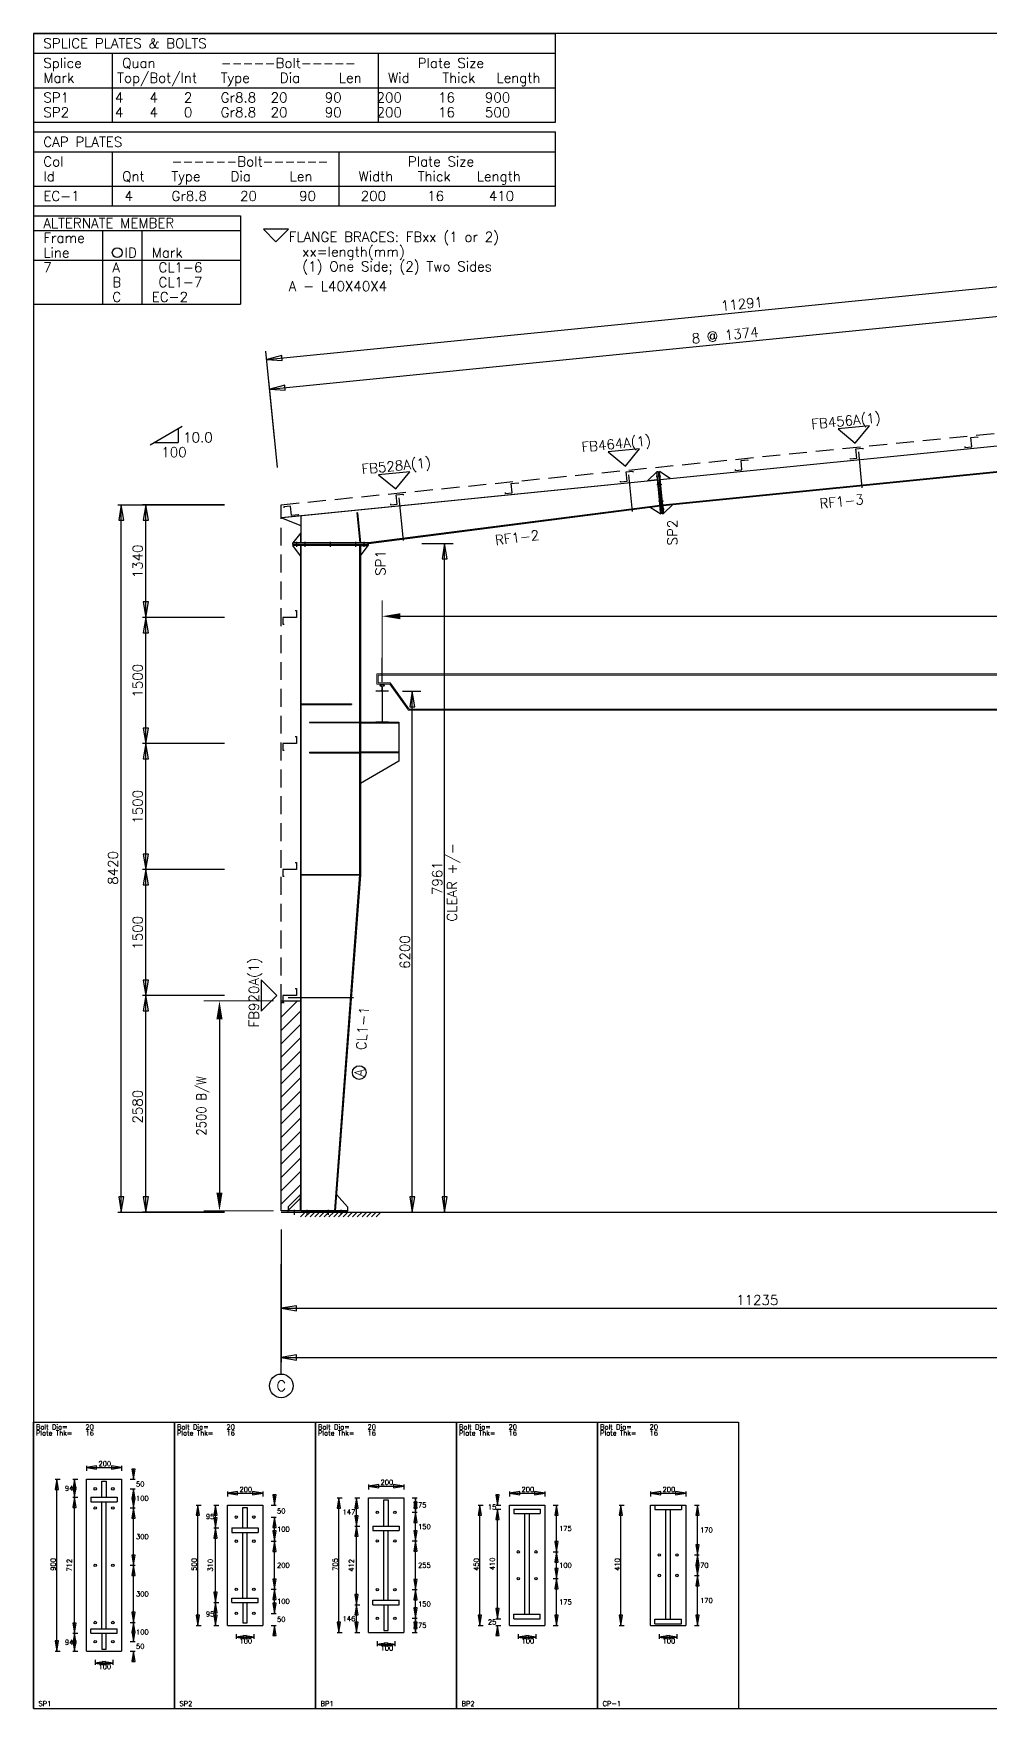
# Model space of a CAD drawing. Header units: millimetres. Extents: x 0 to 28190, y 0 to 19934.
# Drawn here: x 0 to 11374, y 0 to 19934 of the extents above; entities that cross this region are included whole.
import ezdxf
from ezdxf.enums import TextEntityAlignment as Align

# ---------------------------------------------------------------- set-up
doc = ezdxf.new("R2010")
doc.units = ezdxf.units.MM
doc.header["$MEASUREMENT"] = 0
doc.linetypes.add('CONTIN', pattern=[0])
doc.linetypes.add('DASHED', pattern=[319.6, 213.1, -106.5])
doc.layers.get('0').update_dxf_attribs({"linetype": 'CONTIN'})
doc.layers.get('Defpoints').update_dxf_attribs({"linetype": 'CONTINUOUS'})
for name, color, linetype in [('1', 7, 'CONTIN'), ('10', 10, 'CONTIN'), ('11', 7, 'CONTIN'), ('12', 6, 'CONTIN'), ('13', 1, 'CONTIN'), ('14', 7, 'CONTIN'), ('2', 6, 'CONTIN'), ('22', 7, 'CONTIN'), ('26', 7, 'CONTIN'), ('3', 7, 'CONTIN'), ('5', 5, 'DASHED')]:
    doc.layers.add(name, color=color, linetype=linetype)
doc.layers.add('COLUMN', color=5, linetype='CONTINUOUS', lineweight=70)
doc.styles.add('S', font='SIMPLEX.shx', dxfattribs={"width": 0.9})
doc.styles.add('SIMPLEX', font='SIMPLEX')
doc.dimstyles.new('Copy of 1-200', dxfattribs={"dimscale": 125, "dimtxt": 2, "dimasz": 1.75, "dimexe": 1.5, "dimexo": 0.75, "dimgap": 0.9, "dimtad": 1, "dimdec": 0, "dimzin": 0, "dimdsep": 46, "dimtxsty": 'S', "dimcen": 0.09, "dimclrd": 6, "dimclre": 6, "dimclrt": 7, "dimadec": 0, "dimazin": 0, "dimtfac": 1, "dimtdec": 0, "dimtmove": 0, "dimatfit": 3, "dimfxl": 1, "dimtolj": 1, "dimtzin": 0, "dimlwd": -1, "dimlwe": 13, "dimarcsym": 0})

# ---------------------------------------------------------------- blocks, each defined once
blk = doc.blocks.new('ARROWF')
for p, q in [((0, 0), (-183, 30)), ((-183, 30), (-183, -30)), ((-183, -30), (0, 0))]:
    blk.add_line(p, q)
blk = doc.blocks.new('EPBLK1')
for p, q in [((0, 0), (0, 1704.79675)), ((0, 1704.79675), (838.974854, 1704.79675)), ((838.974854, 1704.79675), (838.974854, 0)), ((314.61557, 340.959381), (314.61557, 1363.83765)), ((314.61557, 1363.83765), (524.359253, 1363.83765)), ((406.168671, 1257.00354), (406.168671, 1352.29028)), ((406.168671, 1352.29028), (432.806122, 1352.29028)), ((432.806122, 1352.29028), (432.806122, 1257.00354)), ((524.359253, 1363.83765), (524.359253, 340.959381)), ((340.833557, 1257.00354), (498.141327, 1257.00354)), ((340.833557, 1257.00354), (340.833557, 1230.36609)), ((340.833557, 1230.36609), (498.141327, 1230.36609)), ((406.168671, 474.430878), (406.168671, 1230.36609)), ((432.806122, 474.430878), (432.806122, 1230.36609)), ((498.141327, 1257.00354), (498.141327, 1230.36609)), ((340.833557, 474.430878), (498.141327, 474.430878)), ((340.833557, 447.793396), (340.833557, 474.430878)), ((340.833557, 447.793396), (498.141327, 447.793396)), ((406.168671, 447.793243), (406.168671, 352.506531)), ((432.806122, 352.506531), (432.806122, 447.793243)), ((498.141327, 447.793396), (498.141327, 474.430878)), ((314.61557, 340.959381), (524.359253, 340.959381)), ((406.168671, 352.506531), (432.806122, 352.506531)), ((0, 0), (838.974854, 0))]:
    blk.add_line(p, q)
for centre in [(367.051514, 1307.01086), (471.92337, 1307.01086), (367.051514, 1193.35779), (471.92337, 1193.35779), (367.051514, 852.398438), (471.92337, 852.398438), (367.051514, 511.439026), (471.92337, 511.439026), (367.051514, 397.785889), (471.92337, 397.785889)]:
    blk.add_circle(centre, 7.325299)
at = {"layer": '2'}
for p, q in [((314.61557, 1444.28259), (314.61557, 1414.98132)), ((314.61557, 1434.5155), (524.359253, 1434.5155)), ((524.359253, 1444.28259), (524.359253, 1414.98132)), ((595.037292, 1363.83765), (595.037292, 1422.38123)), ((129.041336, 1363.83765), (158.342529, 1363.83765)), ((138.808395, 340.959381), (138.808395, 1363.83765)), ((234.170486, 1363.83765), (263.47168, 1363.83765)), ((243.937546, 1257.00354), (243.937546, 1363.83765)), ((575.503174, 1363.83765), (604.804382, 1363.83765)), ((575.503174, 1307.01086), (604.804382, 1307.01086)), ((575.503174, 1307.01086), (604.804382, 1307.01086)), ((595.037292, 1193.35779), (595.037292, 1307.01086)), ((595.037292, 1248.46704), (595.037292, 1307.01086)), ((234.170486, 1257.00354), (263.47168, 1257.00354)), ((234.170486, 1257.00354), (263.47168, 1257.00354)), ((243.937546, 447.793335), (243.937546, 1257.00354)), ((575.503174, 1193.35779), (604.804382, 1193.35779)), ((575.503174, 1193.35779), (604.804382, 1193.35779)), ((595.037292, 852.398438), (595.037292, 1193.35779)), ((575.503174, 852.398438), (604.804382, 852.398438)), ((575.503174, 852.398438), (604.804382, 852.398438)), ((595.037292, 511.439026), (595.037292, 852.398438)), ((575.503174, 511.439026), (604.804382, 511.439026)), ((575.503174, 511.439026), (604.804382, 511.439026)), ((595.037292, 397.785889), (595.037292, 511.439026)), ((234.170486, 447.793335), (263.47168, 447.793335)), ((234.170486, 447.793335), (263.47168, 447.793335)), ((243.937546, 340.959381), (243.937546, 447.793335)), ((595.037292, 397.785889), (595.037292, 456.329681)), ((129.041336, 340.959381), (158.342529, 340.959381)), ((234.170486, 340.959381), (263.47168, 340.959381)), ((575.503174, 397.785889), (604.804382, 397.785889)), ((575.503174, 397.785889), (604.804382, 397.785889)), ((575.503174, 340.959381), (604.804382, 340.959381)), ((595.037292, 282.415588), (595.037292, 340.959381)), ((367.051514, 289.81546), (367.051514, 260.514282)), ((367.051514, 270.281342), (471.923309, 270.281342)), ((471.923309, 289.81546), (471.923309, 260.514282))]:
    blk.add_line(p, q, dxfattribs=at)
at = {"layer": '2', "xscale": 0.333, "yscale": 0.333, "zscale": 0.333}
for p, rotation in [((314.61557, 1434.5155), 180), ((595.037292, 1363.83765), 270), ((138.808395, 1363.83765), 90), ((243.937546, 1363.83765), 89.99998470000001), ((243.937546, 1257.00354), 270), ((595.037292, 1307.01086), 89.99998470000001), ((595.037292, 1307.01086), 90), ((243.937546, 1257.00354), 89.99998470000001), ((595.037292, 1193.35779), 270), ((595.037292, 1193.35779), 89.99998470000001), ((595.037292, 852.398438), 270), ((595.037292, 852.398438), 89.99998470000001), ((243.937546, 447.793335), 270), ((595.037292, 511.439026), 89.99998470000001), ((595.037292, 511.439026), 270), ((138.808395, 340.959381), 270), ((243.937546, 447.793335), 89.99998470000001), ((243.937546, 340.959381), 270), ((595.037292, 397.785889), 270), ((595.037292, 397.785889), 270), ((595.037292, 340.959381), 90), ((367.051514, 270.281342), 180)]:
    blk.add_blockref('ARROWF', p, dxfattribs=dict(at, rotation=rotation))
for p in [(524.359253, 1434.5155), (471.923309, 270.281342)]:
    blk.add_blockref('ARROWF', p, dxfattribs=at)
at = {"layer": '11', "style": 'SIMPLEX'}
for s, p in [('Bolt Dia=', (14.650599, 1660.84509)), ('Plate Thk=', (14.650599, 1624.21851)), ('20', (308.932556, 1660.84509)), ('16', (308.932556, 1624.21851)), ('200', (386.52356, 1441.84082)), ('50', (609.687927, 1320.77368)), ('100', (609.687927, 1235.53381)), ('300', (609.687927, 1008.22742)), ('300', (609.687927, 667.268066)), ('100', (609.687927, 439.961853)), ('50', (609.687927, 354.722015)), ('100', (386.52356, 233.654846)), ('SP1', (29.301197, 14.650599))]:
    blk.add_text(s, height=29.3011971, dxfattribs=at).set_placement(p)
for p in [(236.612244, 1310.42053), (236.612244, 394.376343)]:
    blk.add_text('94', height=29.3011971, dxfattribs=at).set_placement(p, align=Align.MIDDLE_RIGHT)
blk.add_text('900', height=29.3011971, rotation=90, dxfattribs=at).set_placement((131.483093, 819.43457))
blk.add_text('712', height=29.3011971, rotation=90, dxfattribs=at).set_placement((236.612244, 852.398438), align=Align.BOTTOM_CENTER)
blk = doc.blocks.new('EPBLK2')
for p, q in [((0, 0), (0, 1704.79675)), ((0, 1704.79675), (838.974854, 1704.79675)), ((838.974854, 1704.79675), (838.974854, 0)), ((314.61557, 494.391144), (314.61557, 1210.40576)), ((314.61557, 1210.40576), (524.359253, 1210.40576)), ((524.359253, 1210.40576), (524.359253, 494.391144)), ((406.168671, 1074.36304), (406.168671, 1195.85632)), ((406.168671, 1195.85632), (432.806122, 1195.85632)), ((432.806122, 1195.85632), (432.806122, 1074.36304)), ((340.833557, 1074.36304), (498.141327, 1074.36304)), ((340.833557, 1074.36304), (340.833557, 1047.72559)), ((340.833557, 1047.72559), (498.141327, 1047.72559)), ((406.168671, 657.07135), (406.168671, 1047.72559)), ((432.806122, 657.07135), (432.806122, 1047.72559)), ((498.141327, 1074.36304), (498.141327, 1047.72559)), ((340.833557, 657.07135), (498.141327, 657.07135)), ((340.833557, 630.433899), (340.833557, 657.07135)), ((340.833557, 630.433899), (498.141327, 630.433899)), ((406.168671, 630.433899), (406.168671, 508.940521)), ((432.806122, 508.940521), (432.806122, 630.433899)), ((498.141327, 630.433899), (498.141327, 657.07135)), ((406.168671, 508.940521), (432.806122, 508.940521)), ((314.61557, 494.391144), (524.359253, 494.391144)), ((0, 0), (838.974854, 0))]:
    blk.add_line(p, q)
for centre in [(367.051514, 1138.80432), (471.92337, 1138.80432), (367.051514, 995.601501), (471.92337, 995.601501), (367.051514, 709.195557), (471.92337, 709.195557), (367.051514, 565.992554), (471.92337, 565.992554)]:
    blk.add_circle(centre, 7.325299)
at = {"layer": '2'}
for p, q in [((129.041336, 1210.40576), (158.342529, 1210.40576)), ((138.808395, 494.391144), (138.808395, 1210.40576)), ((234.170486, 1210.40576), (263.47168, 1210.40576)), ((243.937546, 1074.36304), (243.937546, 1210.40576)), ((314.61557, 1290.85083), (314.61557, 1261.54968)), ((314.61557, 1281.08374), (524.359253, 1281.08374)), ((524.359253, 1290.85083), (524.359253, 1261.54968)), ((575.503174, 1210.40576), (604.804382, 1210.40576)), ((595.037292, 1210.40576), (595.037292, 1268.94959)), ((575.503174, 1138.80432), (604.804382, 1138.80432)), ((575.503174, 1138.80432), (604.804382, 1138.80432)), ((595.037292, 995.601501), (595.037292, 1138.80432)), ((595.037292, 1080.2605), (595.037292, 1138.80432)), ((234.170486, 1074.36304), (263.47168, 1074.36304)), ((234.170486, 1074.36304), (263.47168, 1074.36304)), ((243.937546, 630.433899), (243.937546, 1074.36304)), ((575.503174, 995.601501), (604.804382, 995.601501)), ((575.503174, 995.601501), (604.804382, 995.601501)), ((595.037292, 709.195557), (595.037292, 995.601501)), ((575.503174, 709.195557), (604.804382, 709.195557)), ((575.503174, 709.195557), (604.804382, 709.195557)), ((595.037292, 565.992554), (595.037292, 709.195557)), ((234.170486, 630.433899), (263.47168, 630.433899)), ((234.170486, 630.433899), (263.47168, 630.433899)), ((243.937546, 494.391144), (243.937546, 630.433899)), ((595.037292, 565.992554), (595.037292, 624.536377)), ((575.503174, 565.992554), (604.804382, 565.992554)), ((575.503174, 565.992554), (604.804382, 565.992554)), ((129.041336, 494.391144), (158.342529, 494.391144)), ((234.170486, 494.391144), (263.47168, 494.391144)), ((367.051514, 443.247223), (367.051514, 413.945984)), ((367.051514, 423.713074), (471.923309, 423.713074)), ((471.923309, 443.247223), (471.923309, 413.945984)), ((575.503174, 494.391144), (604.804382, 494.391144)), ((595.037292, 435.847321), (595.037292, 494.391144))]:
    blk.add_line(p, q, dxfattribs=at)
at = {"layer": '2', "xscale": 0.333, "yscale": 0.333, "zscale": 0.333}
for p, rotation in [((138.808395, 1210.40576), 90), ((243.937546, 1210.40576), 89.99998470000001), ((314.61557, 1281.08374), 180), ((595.037292, 1210.40576), 270), ((243.937546, 1074.36304), 270), ((595.037292, 1138.80432), 89.99998470000001), ((595.037292, 1138.80432), 90), ((243.937546, 1074.36304), 89.99998470000001), ((595.037292, 995.601501), 270), ((595.037292, 995.601501), 89.99998470000001), ((595.037292, 709.195557), 89.99998470000001), ((595.037292, 709.195557), 270), ((243.937546, 630.433899), 89.99998470000001), ((243.937546, 630.433899), 270), ((595.037292, 565.992554), 270), ((595.037292, 565.992554), 270), ((138.808395, 494.391144), 270), ((243.937546, 494.391144), 270), ((367.051514, 423.713074), 180), ((595.037292, 494.391144), 90)]:
    blk.add_blockref('ARROWF', p, dxfattribs=dict(at, rotation=rotation))
for p in [(524.359253, 1281.08374), (471.923309, 423.713074)]:
    blk.add_blockref('ARROWF', p, dxfattribs=at)
at = {"layer": '11', "style": 'SIMPLEX'}
for s, p in [('Bolt Dia=', (14.650599, 1660.84509)), ('Plate Thk=', (14.650599, 1624.21851)), ('20', (308.932556, 1660.84509)), ('16', (308.932556, 1624.21851)), ('200', (386.52356, 1288.40918)), ('50', (609.687927, 1159.95447)), ('100', (609.687927, 1052.55237)), ('200', (609.687927, 837.747986)), ('100', (609.687927, 622.943481)), ('50', (609.687927, 515.54126)), ('100', (386.52356, 387.086609)), ('SP2', (29.301197, 14.650599))]:
    blk.add_text(s, height=29.3011971, dxfattribs=at).set_placement(p)
for p in [(236.612244, 1142.38428), (236.612244, 562.412537)]:
    blk.add_text('95', height=29.3011971, dxfattribs=at).set_placement(p, align=Align.MIDDLE_RIGHT)
blk.add_text('500', height=29.3011971, rotation=90, dxfattribs=at).set_placement((131.483093, 819.43457))
blk.add_text('310', height=29.3011971, rotation=90, dxfattribs=at).set_placement((236.612244, 852.398438), align=Align.BOTTOM_CENTER)
blk = doc.blocks.new('EPBLK3')
for p, q in [((0, 0), (0, 1704.79675)), ((0, 1704.79675), (838.974854, 1704.79675)), ((838.974854, 1704.79675), (838.974854, 0)), ((314.61557, 451.87915), (314.61557, 1252.91772)), ((314.61557, 1252.91772), (524.359253, 1252.91772)), ((406.168671, 1085.84753), (406.168671, 1241.37048)), ((406.168671, 1241.37048), (432.806122, 1241.37048)), ((432.806122, 1241.37048), (432.806122, 1085.84753)), ((524.359253, 1252.91772), (524.359253, 451.87915)), ((340.833557, 1085.84753), (498.141327, 1085.84753)), ((340.833557, 1085.84753), (340.833557, 1059.21008)), ((340.833557, 1059.21008), (498.141327, 1059.21008)), ((406.168671, 644.211548), (406.168671, 1059.21008)), ((432.806122, 644.211548), (432.806122, 1059.21008)), ((498.141327, 1085.84753), (498.141327, 1059.21008)), ((340.833557, 644.211548), (498.141327, 644.211548)), ((340.833557, 617.574097), (340.833557, 644.211548)), ((340.833557, 617.574097), (498.141327, 617.574097)), ((406.168671, 617.573975), (406.168671, 463.4263)), ((432.806122, 463.4263), (432.806122, 617.573975)), ((498.141327, 617.574097), (498.141327, 644.211548)), ((314.61557, 451.87915), (524.359253, 451.87915)), ((406.168671, 463.4263), (432.806122, 463.4263)), ((0, 0), (838.974854, 0))]:
    blk.add_line(p, q)
for centre in [(367.051514, 1167.67798), (471.92337, 1167.67798), (367.051514, 997.198242), (471.92337, 997.198242), (367.051514, 707.598694), (471.92337, 707.598694), (367.051514, 537.119019), (471.92337, 537.119019)]:
    blk.add_circle(centre, 7.325299)
at = {"layer": '2'}
for p, q in [((314.61557, 1333.36279), (314.61557, 1304.06152)), ((314.61557, 1323.5957), (524.359253, 1323.5957)), ((524.359253, 1333.36279), (524.359253, 1304.06152)), ((129.041336, 1252.91772), (158.342529, 1252.91772)), ((138.808395, 451.87915), (138.808395, 1252.91772)), ((234.170486, 1252.91772), (263.47168, 1252.91772)), ((243.937546, 1085.84766), (243.937546, 1252.91772)), ((575.503174, 1252.91772), (604.804382, 1252.91772)), ((595.037292, 1167.67798), (595.037292, 1252.91772)), ((575.503174, 1167.67798), (604.804382, 1167.67798)), ((575.503174, 1167.67798), (604.804382, 1167.67798)), ((595.037292, 997.198242), (595.037292, 1167.67798)), ((234.170486, 1085.84766), (263.47168, 1085.84766)), ((234.170486, 1085.84766), (263.47168, 1085.84766)), ((243.937546, 617.574097), (243.937546, 1085.84766)), ((575.503174, 997.198242), (604.804382, 997.198242)), ((575.503174, 997.198242), (604.804382, 997.198242)), ((595.037292, 707.598694), (595.037292, 997.198242)), ((575.503174, 707.598694), (604.804382, 707.598694)), ((575.503174, 707.598694), (604.804382, 707.598694)), ((595.037292, 537.119019), (595.037292, 707.598694)), ((234.170486, 617.574097), (263.47168, 617.574097)), ((234.170486, 617.574097), (263.47168, 617.574097)), ((243.937546, 451.87915), (243.937546, 617.574097)), ((575.503174, 537.119019), (604.804382, 537.119019)), ((575.503174, 537.119019), (604.804382, 537.119019)), ((595.037292, 451.87915), (595.037292, 537.119019)), ((129.041336, 451.87915), (158.342529, 451.87915)), ((234.170486, 451.87915), (263.47168, 451.87915)), ((367.051514, 400.73526), (367.051514, 371.434052)), ((471.923309, 400.73526), (471.923309, 371.434052)), ((575.503174, 451.87915), (604.804382, 451.87915)), ((367.051514, 381.201111), (471.923309, 381.201111))]:
    blk.add_line(p, q, dxfattribs=at)
at = {"layer": '2', "xscale": 0.333, "yscale": 0.333, "zscale": 0.333}
for p, rotation in [((314.61557, 1323.5957), 180), ((138.808395, 1252.91772), 90), ((243.937546, 1252.91772), 89.99998470000001), ((595.037292, 1252.91772), 89.99998470000001), ((595.037292, 1167.67798), 270), ((243.937546, 1085.84766), 270), ((595.037292, 1167.67798), 89.99998470000001), ((243.937546, 1085.84766), 89.99998470000001), ((595.037292, 997.198242), 89.99998470000001), ((595.037292, 997.198242), 270), ((595.037292, 707.598694), 89.99998470000001), ((595.037292, 707.598694), 270), ((243.937546, 617.574097), 89.99998470000001), ((243.937546, 617.574097), 270), ((138.808395, 451.87915), 270), ((243.937546, 451.87915), 270), ((595.037292, 537.119019), 89.99998470000001), ((595.037292, 537.119019), 270), ((595.037292, 451.87915), 270), ((367.051514, 381.201111), 180)]:
    blk.add_blockref('ARROWF', p, dxfattribs=dict(at, rotation=rotation))
for p in [(524.359253, 1323.5957), (471.923309, 381.201111)]:
    blk.add_blockref('ARROWF', p, dxfattribs=at)
at = {"layer": '11', "style": 'SIMPLEX'}
for s, p in [('Bolt Dia=', (14.650599, 1660.84509)), ('Plate Thk=', (14.650599, 1624.21851)), ('20', (308.932556, 1660.84509)), ('16', (308.932556, 1624.21851)), ('200', (386.52356, 1330.92102)), ('75', (609.687927, 1195.64722)), ('150', (609.687927, 1067.78748)), ('255', (609.687927, 837.747864)), ('150', (609.687927, 607.708252)), ('75', (609.687927, 479.84848)), ('100', (386.52356, 344.574616)), ('BP1', (29.301197, 14.650599))]:
    blk.add_text(s, height=29.3011971, dxfattribs=at).set_placement(p)
for s, p in [('147', (236.612244, 1169.38269)), ('146', (236.612244, 534.726624))]:
    blk.add_text(s, height=29.3011971, dxfattribs=at).set_placement(p, align=Align.MIDDLE_RIGHT)
blk.add_text('705', height=29.3011971, rotation=90, dxfattribs=at).set_placement((131.483093, 819.43457))
blk.add_text('412', height=29.3011971, rotation=90, dxfattribs=at).set_placement((236.612244, 851.710876), align=Align.BOTTOM_CENTER)
blk = doc.blocks.new('EPBLK4')
for p, q in [((0, 0), (0, 1704.79675)), ((0, 1704.79675), (838.974854, 1704.79675)), ((838.974854, 1704.79675), (838.974854, 0)), ((314.61557, 494.391144), (314.61557, 1210.40576)), ((314.61557, 1210.40576), (524.359253, 1210.40576)), ((524.359253, 1210.40576), (524.359253, 494.391144)), ((340.833557, 1186.53857), (498.141327, 1186.53857)), ((340.833557, 1186.53857), (340.833557, 1159.90112)), ((340.833557, 1159.90112), (498.141327, 1159.90112)), ((406.168671, 560.80719), (406.168671, 1159.90112)), ((432.806122, 560.80719), (432.806122, 1159.90112)), ((498.141327, 1186.53857), (498.141327, 1159.90112)), ((340.833557, 560.80719), (498.141327, 560.80719)), ((340.833557, 534.169739), (340.833557, 560.80719)), ((340.833557, 534.169739), (498.141327, 534.169739)), ((498.141327, 534.169739), (498.141327, 560.80719)), ((314.61557, 494.391144), (524.359253, 494.391144)), ((0, 0), (838.974854, 0))]:
    blk.add_line(p, q)
for centre in [(367.051514, 931.955689), (471.92337, 931.955689), (367.051514, 772.841309), (471.92337, 772.841309)]:
    blk.add_circle(centre, 7.325299)
at = {"layer": '2'}
for p, q in [((129.041336, 1210.40576), (158.342529, 1210.40576)), ((138.808395, 494.391144), (138.808395, 1210.40576)), ((234.170486, 1210.40576), (263.47168, 1210.40576)), ((243.937546, 1210.40576), (243.937592, 1268.94959)), ((314.61557, 1290.85083), (314.61557, 1261.54968)), ((314.61557, 1281.08374), (524.359253, 1281.08374)), ((524.359253, 1290.85083), (524.359253, 1261.54968)), ((575.503174, 1210.40576), (604.804382, 1210.40576)), ((595.037292, 931.955689), (595.037292, 1210.40576)), ((234.170486, 1186.53857), (263.47168, 1186.53857)), ((234.170486, 1186.53857), (263.47168, 1186.53857)), ((243.937531, 1127.99475), (243.937546, 1186.53857)), ((243.937546, 534.169739), (243.937546, 1186.53857)), ((575.503174, 931.955689), (604.804382, 931.955689)), ((575.503174, 931.955689), (604.804382, 931.955689)), ((595.037292, 772.841309), (595.037292, 931.955689)), ((575.503174, 772.841309), (604.804382, 772.841309)), ((575.503174, 772.841309), (604.804382, 772.841309)), ((595.037292, 494.391144), (595.037292, 772.841309)), ((234.170486, 534.169739), (263.47168, 534.169739)), ((234.170486, 534.169739), (263.47168, 534.169739)), ((243.937546, 534.169739), (243.937592, 592.713501)), ((129.041336, 494.391144), (158.342529, 494.391144)), ((234.170486, 494.391144), (263.47168, 494.391144)), ((243.937531, 435.847321), (243.937546, 494.391144)), ((367.051514, 443.247223), (367.051514, 413.945984)), ((367.051514, 423.713074), (471.923309, 423.713074)), ((471.923309, 443.247223), (471.923309, 413.945984)), ((575.503174, 494.391144), (604.804382, 494.391144))]:
    blk.add_line(p, q, dxfattribs=at)
at = {"layer": '2', "xscale": 0.333, "yscale": 0.333, "zscale": 0.333}
for p, rotation in [((138.808395, 1210.40576), 90), ((243.937546, 1210.40576), 270), ((314.61557, 1281.08374), 180), ((595.037292, 1210.40576), 89.99998470000001), ((243.937546, 1186.53857), 89.99998470000001), ((243.937546, 1186.53857), 90), ((595.037292, 931.955689), 89.99998470000001), ((595.037292, 931.955689), 270), ((595.037292, 772.841309), 270), ((595.037292, 772.841309), 89.99998470000001), ((138.808395, 494.391144), 270), ((243.937546, 534.169739), 270), ((243.937546, 534.169739), 270), ((595.037292, 494.391144), 270), ((243.937546, 494.391144), 90), ((367.051514, 423.713074), 180)]:
    blk.add_blockref('ARROWF', p, dxfattribs=dict(at, rotation=rotation))
for p in [(524.359253, 1281.08374), (471.923309, 423.713074)]:
    blk.add_blockref('ARROWF', p, dxfattribs=at)
at = {"layer": '11', "style": 'SIMPLEX'}
for s, p in [('Bolt Dia=', (14.650599, 1660.84509)), ('Plate Thk=', (14.650599, 1624.21851)), ('20', (308.932556, 1660.84509)), ('16', (308.932556, 1624.21851)), ('200', (386.52356, 1288.40918)), ('175', (609.687927, 1056.53015)), ('100', (609.687927, 837.747986)), ('175', (609.687927, 618.965576)), ('100', (386.52356, 387.086609)), ('BP2', (29.301197, 14.650599))]:
    blk.add_text(s, height=29.3011971, dxfattribs=at).set_placement(p)
for s, p in [('15', (236.612244, 1198.47217)), ('25', (236.612244, 514.280396))]:
    blk.add_text(s, height=29.3011971, dxfattribs=at).set_placement(p, align=Align.MIDDLE_RIGHT)
blk.add_text('450', height=29.3011971, rotation=90, dxfattribs=at).set_placement((131.483093, 819.43457))
blk.add_text('410', height=29.3011971, rotation=90, dxfattribs=at).set_placement((236.612244, 860.354187), align=Align.BOTTOM_CENTER)
blk = doc.blocks.new('EPBLK5')
for p, q in [((0, 0), (0, 1704.8)), ((0, 1704.8), (839, 1704.8)), ((839, 1704.8), (839, 0)), ((314.6, 494.4), (314.6, 1210.4)), ((314.6, 1210.4), (524.4, 1210.4)), ((340.8, 1210.4), (498.1, 1210.4)), ((340.8, 1210.4), (340.8, 1183.8)), ((498.1, 1210.4), (498.1, 1183.8)), ((524.4, 1210.4), (524.4, 494.4)), ((340.8, 1183.8), (498.1, 1183.8)), ((406.2, 530.6), (406.2, 1183.8)), ((432.8, 530.6), (432.8, 1183.8)), ((340.8, 530.6), (498.1, 530.6)), ((340.8, 504), (340.8, 530.6)), ((340.8, 504), (498.1, 504)), ((498.1, 504), (498.1, 530.6)), ((314.6, 494.4), (524.4, 494.4)), ((0, 0), (839, 0))]:
    blk.add_line(p, q)
for centre in [(367.1, 913.5), (471.9, 913.5), (367.1, 791.3), (471.9, 791.3)]:
    blk.add_circle(centre, 7.33)
at = {"layer": '2'}
for p, q in [((129, 1210.4), (158.3, 1210.4)), ((138.8, 494.4), (138.8, 1210.4)), ((314.6, 1290.9), (314.6, 1261.5)), ((314.6, 1281.1), (524.4, 1281.1)), ((524.4, 1290.9), (524.4, 1261.5)), ((575.5, 1210.4), (604.8, 1210.4)), ((595, 913.5), (595, 1210.4)), ((575.5, 913.5), (604.8, 913.5)), ((575.5, 913.5), (604.8, 913.5)), ((595, 791.3), (595, 913.5)), ((575.5, 791.3), (604.8, 791.3)), ((575.5, 791.3), (604.8, 791.3)), ((595, 494.4), (595, 791.3)), ((129, 494.4), (158.3, 494.4)), ((367.1, 443.2), (367.1, 413.9)), ((367.1, 423.7), (471.9, 423.7)), ((471.9, 443.2), (471.9, 413.9)), ((575.5, 494.4), (604.8, 494.4))]:
    blk.add_line(p, q, dxfattribs=at)
at = {"layer": '2', "xscale": 0.333, "yscale": 0.333, "zscale": 0.333}
for p, rotation in [((138.8, 1210.4), 90), ((314.6, 1281.1), 180), ((595, 1210.4), 89.99998470000001), ((595, 913.5), 270), ((595, 913.5), 89.99998470000001), ((595, 791.3), 270), ((595, 791.3), 89.99998470000001), ((138.8, 494.4), 270), ((595, 494.4), 270), ((367.1, 423.7), 180)]:
    blk.add_blockref('ARROWF', p, dxfattribs=dict(at, rotation=rotation))
for p in [(524.4, 1281.1), (471.9, 423.7)]:
    blk.add_blockref('ARROWF', p, dxfattribs=at)
at = {"layer": '11', "style": 'SIMPLEX'}
for s, p in [('Bolt Dia=', (14.7, 1660.8)), ('Plate Thk=', (14.7, 1624.2)), ('20', (308.9, 1660.8)), ('16', (308.9, 1624.2)), ('200', (386.5, 1288.4)), ('170', (609.7, 1047.3)), ('70', (609.7, 837.7)), ('170', (609.7, 628.2)), ('100', (386.5, 387.1)), ('CP-1', (29.3, 14.7))]:
    blk.add_text(s, height=29.3, dxfattribs=at).set_placement(p)
blk.add_text('410', height=29.3, rotation=90, dxfattribs=at).set_placement((131.5, 819.4))
blk = doc.blocks.new('RF1CPL', base_point=(0, 11.43))
at = {"layer": '3'}
for p, q in [((0, 11.43), (80.77, 11.43)), ((0, 11.43), (0, 0)), ((80.77, 0), (80.77, 11.43)), ((0, 8.38), (80.77, 8.38)), ((12.19, 8.38), (12.19, 0)), ((47.24, 8.38), (47.24, 0)), ((0, 3.05), (80.77, 3.05)), ((0, 0), (80.77, 0)), ((0, 0), (80.77, 0))]:
    blk.add_line(p, q, dxfattribs=at)
at = {"layer": '1', "style": 'SIMPLEX'}
for s, p in [('CAP PLATES', (1.52, 9.14)), ('Col', (1.52, 6.1)), ('Id', (1.52, 3.81)), ('Qnt', (13.72, 3.81)), ('Type', (21.34, 3.81)), ('------Bolt------', (21.34, 6.1)), ('Dia', (30.48, 3.81)), ('Len', (39.62, 3.81)), ('Width', (50.29, 3.81)), ('Plate Size', (57.91, 6.1)), ('Thick', (59.44, 3.81)), ('Length', (68.58, 3.81)), ('EC-1', (1.52, 0.76)), ('   4', (10.67, 0.76)), ('Gr8.8', (21.34, 0.76)), ('        20', (22.86, 0.76)), ('        90', (32, 0.76)), ('       200', (42.67, 0.76)), ('        16', (51.82, 0.76)), ('       410', (62.48, 0.76))]:
    blk.add_text(s, height=1.524, dxfattribs=at).set_placement(p)
blk = doc.blocks.new('RF1BLT1', base_point=(0, 22.86))
at = {"layer": '3'}
for p, q in [((0, 22.86), (134.62, 22.86)), ((0, 22.86), (0, 0)), ((134.62, 0), (134.62, 22.86)), ((0, 17.78), (134.62, 17.78)), ((20.32, 17.78), (20.32, 0)), ((88.9, 17.78), (88.9, 0)), ((0, 8.89), (134.62, 8.89)), ((0, 0), (134.62, 0)), ((0, 0), (134.62, 0))]:
    blk.add_line(p, q, dxfattribs=at)
at = {"layer": '1', "style": 'SIMPLEX'}
for s, p in [('SPLICE PLATES & BOLTS', (2.54, 19.05)), ('Splice', (2.54, 13.97)), ('Top/Bot/Int', (21.59, 10.16)), ('Quan', (22.86, 13.97)), ('-----Bolt-----', (48.26, 13.97)), ('Plate Size', (99.06, 13.97)), ('Mark', (2.54, 10.16)), ('Type', (48.26, 10.16)), ('Dia', (63.5, 10.16)), ('Len', (78.74, 10.16)), ('Wid', (91.44, 10.16)), ('Thick', (105.41, 10.16)), ('Length', (119.38, 10.16)), ('SP1', (2.54, 5.08)), ('   4', (15.32, 5.08)), ('   4', (24.21, 5.08)), ('   2', (33.1, 5.08)), ('Gr8.8', (48.26, 5.08)), ('        20', (45.99, 5.08)), ('        90', (59.96, 5.08)), ('       200', (75.2, 5.08)), ('        16', (89.17, 5.08)), ('       900', (103.14, 5.08)), ('SP2', (2.54, 1.27)), ('   4', (15.32, 1.27)), ('   4', (24.21, 1.27)), ('   0', (33.1, 1.27)), ('Gr8.8', (48.26, 1.27)), ('        20', (45.99, 1.27)), ('        90', (59.96, 1.27)), ('       200', (75.2, 1.27)), ('        16', (89.17, 1.27)), ('       500', (103.14, 1.27))]:
    blk.add_text(s, height=2.54, dxfattribs=at).set_placement(p)
blk = doc.blocks.new('RF1ID')
for p, q in [((0, 0), (2461.30054, 0)), ((0, 0), (0, -1054.843)), ((2461.30054, 0), (2461.30054, -1054.843)), ((0, -175.80717), (2461.30054, -175.80717)), ((0, -175.80717), (2461.30054, -175.80717)), ((820.433533, -175.80717), (820.433533, -1054.843)), ((1289.25269, -175.80717), (1289.25269, -1054.843)), ((0, -527.42151), (2461.30054, -527.42151)), ((0, -527.42151), (2461.30054, -527.42151)), ((0, -1054.843), (2461.30054, -1054.843)), ((0, -1054.843), (2461.30054, -1054.843)), ((0, -1054.843), (2461.30054, -1054.843))]:
    blk.add_line(p, q)
at = {"layer": '14'}
blk.add_circle((996.240723, -439.51797), 58.602394, dxfattribs=at)
at = {"layer": '14', "style": 'SIMPLEX'}
for s, p in [('ALTERNATE MEMBER', (117.204788, -146.50598)), ('Frame', (117.204788, -322.31317)), ('Line', (117.204788, -498.12033)), ('ID', (1084.14429, -498.12033)), ('Mark', (1406.4574, -498.12033))]:
    blk.add_text(s, height=117.204788, dxfattribs=at).set_placement(p)
at = {"layer": '26', "style": 'SIMPLEX'}
for s, p in [('7', (117.204788, -673.92749)), ('A', (937.638306, -673.92749)), (' CL1-6', (1406.4574, -673.92749)), ('B', (937.638306, -849.73474)), (' CL1-7', (1406.4574, -849.73474)), ('C', (937.638306, -1025.5419)), ('EC-2', (1406.4574, -1025.5419))]:
    blk.add_text(s, height=117.204788, dxfattribs=at).set_placement(p)
blk = doc.blocks.new('MARKER')
for p, q in [((187.527664, 187.527664), (-187.52766, 187.527664)), ((-187.52766, 187.527664), (0, 0)), ((0, 0), (187.527664, 187.527664))]:
    blk.add_line(p, q)
blk = doc.blocks.new('RF1FBR')
at = {"xscale": 0.8, "yscale": 0.8, "zscale": 0.8}
blk.add_blockref('MARKER', (179.323334, -351.61435), dxfattribs=at)
at = {"layer": '14', "style": 'SIMPLEX'}
for s, p in [('FLANGE BRACES: FBxx (1 or 2)', (331.689545, -351.61435)), ('  xx=length(mm)', (331.689545, -527.42151)), ('  (1) One Side; (2) Two Sides', (331.689545, -703.2287)), ('A - L40X40X4', (331.689545, -937.63831))]:
    blk.add_text(s, height=117.204788, dxfattribs=at).set_placement(p)
blk = doc.blocks.new('WSECTN')
for p, q in [((-76.2, 25.4), (76.2, 25.4)), ((0, 0), (0, 25.4)), ((-76.2, 0), (76.2, 0))]:
    blk.add_line(p, q)
blk = doc.blocks.new('ZCOL')
for p, q in [((10.2, 0), (0, 0)), ((0, 0), (0, -25.4)), ((10.2, -2.5), (10.2, 0)), ((-10.2, -25.4), (-10.2, -22.9)), ((0, -25.4), (-10.2, -25.4))]:
    blk.add_line(p, q)
blk = doc.blocks.new('RAIL')
at = {"layer": 'COLUMN', "lineweight": 0}
for p, q in [((37, 0), (-37, 0)), ((-27, 103), (27, 103)), ((-15, 83), (-27, 83)), ((-27, 8), (-15, 8)), ((-5, 18), (-5, 73)), ((5, 73), (5, 18)), ((27, 83), (15, 83)), ((15, 8), (27, 8))]:
    blk.add_line(p, q, dxfattribs=at)
for centre, start, end in [((-27, 93), 90, 180), ((-27, 93), 180, 270), ((-27, -2), 90, 169.2104), ((-15, 73), 0, 90), ((-15, 18), 270, 0), ((15, 73), 90, 180), ((15, 18), 180, 270), ((27, 93), 0, 90), ((27, 93), 270, 0), ((27, -2), 10.7896, 90)]:
    blk.add_arc(centre, 10, start, end, dxfattribs=at)
blk = doc.blocks.new('A$C5D5B3472')
at = {"lineweight": 0}
for p, q in [((-3050, 0), (-24040, 0)), ((-3050, 0), (-3050, -127)), ((-3070, -15), (-24020, -15)), ((-3218, -115), (-3445, -432)), ((-3208, -127), (-3439, -449)), ((-3070, -112), (-3213, -112)), ((-3050, -127), (-3208, -127)), ((-3065, -20), (-3065, -107)), ((-3439, -449), (-23651, -449)), ((-3449, -434), (-23641, -434))]:
    blk.add_line(p, q, dxfattribs=at)
for centre, start, end in [((-3213, -117), 90, 144.3278), ((-3070, -20), 0, 90), ((-3070, -107), 270, 0)]:
    blk.add_arc(centre, 5, start, end, dxfattribs=at)
blk = doc.blocks.new('*D36')
at = {"color": 6, "linetype": 'Continuous', "lineweight": 13}
for p, q in [((2854, 8422), (2025, 8422)), ((2854, 5922), (2025, 5922))]:
    blk.add_line(p, q, dxfattribs=at)
at = {"color": 6, "linetype": 'Continuous'}
blk.add_line((2213, 8203), (2213, 6140), dxfattribs=at)
for points in [[(2249, 8203), (2176, 8203), (2213, 8422)], [(2176, 6140), (2249, 6140), (2213, 5922)]]:
    blk.add_solid(points, dxfattribs=at)
at = {"layer": 'Defpoints', "color": 0, "linetype": 'Continuous'}
for p in [(2948, 8422), (2213, 5922), (2948, 5922)]:
    blk.add_point(p, dxfattribs=at)
at = {"color": 7, "linetype": 'Continuous', "insert": (2015, 7172), "char_height": 112.5, "attachment_point": 5, "rotation": 90, "style": 'S'}
blk.add_mtext('\\A1;{2500 B/W}', dxfattribs=at)

msp = doc.modelspace()

# ---------------------------------------------------------------- hatches: boundary and pattern name
at = {"linetype": 'Continuous'}
h = msp.add_hatch(dxfattribs=at)
h.set_pattern_fill('ANSI31', color=1, scale=900, style=0)
h.set_pattern_definition([(45, (-2788.93, -212.05), (-79.5495, 79.5495), [])])
h.paths.add_polyline_path([(2947.7, 8421.6), (2947.7, 5921.6), (3177.7, 5921.6), (3177.7, 8421.6)])

# ---------------------------------------------------------------- linework, layer by layer
at = {"color": 6, "lineweight": 13}
msp.add_line((4147.7, 12273.9), (4147.7, 13186.1), dxfattribs=at)
at = {"color": 6}
msp.add_line((4366.4, 12998.6), (23998.9, 12998.6), dxfattribs=at)
at = {"linetype": 'Continuous'}
msp.add_lwpolyline([(2947.7, 8421.6), (3177.7, 8421.6), (3177.7, 5921.6), (2947.7, 5921.6)], close=True, dxfattribs=at)
at = {"color": 6, "linetype": 'Continuous'}
msp.add_solid([(4366.4, 13035), (4366.4, 12962.1), (4147.7, 12998.6)], dxfattribs=at)
at = {"layer": '1'}
for p, q in [((7456.2, 14625.7), (11623.9, 15042.5)), ((11624.4, 15037.5), (7456.7, 14620.8)), ((11624.4, 15037.5), (7456.7, 14620.8)), ((9814, 14955.6), (9857, 14526)), ((2957.7, 14175.9), (7424.4, 14622.6)), ((7424.9, 14617.6), (2958.2, 14170.9)), ((7424.9, 14617.6), (3183.7, 14193.5)), ((7079.9, 14682.1), (7123.7, 14243.8)), ((7304.9, 14610.6), (7414.9, 14717.1)), ((7424.4, 14622.6), (7304.9, 14610.6)), ((7407.2, 14666.1), (7464.4, 14671.8)), ((7407.2, 14666.1), (7464.4, 14671.8)), ((7430.8, 14718.7), (7414.9, 14717.1)), ((7464.7, 14219.6), (7414.9, 14717.1)), ((7414.9, 14717.1), (7414.9, 14717.1)), ((7424.4, 14622.6), (7414.9, 14717.1)), ((7417.2, 14566.6), (7474.3, 14572.3)), ((7417.2, 14566.6), (7474.3, 14572.3)), ((7424.9, 14617.6), (7424.4, 14622.6)), ((7424.9, 14617.6), (7454.7, 14318.6)), ((7430.8, 14718.7), (7446.7, 14720.3)), ((7430.8, 14718.7), (7480.6, 14221.2)), ((7430.8, 14718.7), (7480.6, 14221.2)), ((7496.5, 14222.7), (7446.7, 14720.3)), ((7575.6, 14637.7), (7446.7, 14720.3)), ((7446.7, 14720.3), (7446.7, 14720.3)), ((7456.2, 14625.7), (7446.7, 14720.3)), ((7456.2, 14625.7), (7575.6, 14637.7)), ((7456.7, 14620.8), (7456.2, 14625.7)), ((7486.5, 14322.2), (7456.7, 14620.8)), ((11654.3, 14739), (7486.5, 14322.2)), ((11654.3, 14739), (7486.5, 14322.2)), ((7487, 14317.3), (11654.8, 14734)), ((4345.8, 14408.7), (4396.6, 13901.4)), ((7437.1, 14367.6), (7494.2, 14373.3)), ((7437.1, 14367.6), (7494.2, 14373.3)), ((3178.7, 14193), (2948.7, 14170)), ((2948.7, 14170), (3178.7, 14078)), ((2958.2, 14170.9), (2957.7, 14175.9)), ((3183.7, 14193), (3178.7, 14193)), ((3178.7, 14193), (3178.7, 13871.3)), ((3183.7, 13871.3), (3183.7, 14193.5)), ((3183.7, 13871.3), (3183.7, 14193)), ((3853.8, 14229.8), (3847.9, 14229.2)), ((3853.8, 14229.8), (3847.9, 14229.2)), ((3847.9, 14229.2), (3883.7, 13871)), ((3847.9, 14229.2), (3883.7, 13871)), ((3853.8, 14229.8), (3889.7, 13871.6)), ((3853.8, 14229.8), (3889.7, 13871.6)), ((7454.7, 14318.6), (3986.7, 13871.3)), ((7454.6, 14318.6), (3986.7, 13871.3)), ((3987.3, 13866.3), (7455.2, 14313.6)), ((7455.2, 14313.6), (7336.2, 14298.3)), ((7336.2, 14298.3), (7464.7, 14219.6)), ((7447, 14268), (7504.2, 14273.8)), ((7447, 14268), (7504.2, 14273.8)), ((7454.6, 14318.6), (7455.2, 14313.6)), ((7455.2, 14313.6), (7464.7, 14219.6)), ((7480.6, 14221.2), (7464.7, 14219.6)), ((7464.7, 14219.6), (7464.7, 14219.6)), ((7480.6, 14221.2), (7496.5, 14222.7)), ((7486.5, 14322.2), (7486.5, 14322.2)), ((7486.5, 14322.2), (7487, 14317.3)), ((7487, 14317.3), (7606.4, 14329.2)), ((7487, 14317.3), (7496.5, 14222.7)), ((7606.4, 14329.2), (7496.5, 14222.7)), ((7496.5, 14222.7), (7496.5, 14222.7)), ((3178.7, 13991.3), (3083.7, 13871.3)), ((3178.7, 13871.3), (3178.7, 13991.3)), ((3983.7, 13871.3), (3083.7, 13871.3)), ((3083.7, 13855.3), (3083.7, 13871.3)), ((3083.7, 13871.3), (3083.7, 13871.3)), ((3178.7, 13871.3), (3083.7, 13871.3)), ((3083.7, 13855.3), (3983.7, 13855.3)), ((3083.7, 13855.3), (3083.7, 13839.3)), ((3083.7, 13855.3), (3983.7, 13855.3)), ((3983.7, 13839.3), (3083.7, 13839.3)), ((3177.7, 13719.3), (3083.7, 13839.3)), ((3083.7, 13839.3), (3083.7, 13839.3)), ((3177.7, 13839.3), (3083.7, 13839.3)), ((3133.7, 13826.6), (3133.7, 13884)), ((3133.7, 13826.6), (3133.7, 13884)), ((3183.7, 13839.3), (3177.7, 13839.3)), ((3177.7, 13839.3), (3177.7, 5921.6)), ((3177.7, 13839.3), (3177.7, 13719.3)), ((3183.7, 13871.3), (3178.7, 13871.3)), ((3986.7, 13871.3), (3183.7, 13871.3)), ((3883.7, 13839.3), (3183.7, 13839.3)), ((3183.7, 9921.6), (3183.7, 13839.3)), ((3183.7, 5921.6), (3183.7, 13839.3)), ((3233.7, 13826.6), (3233.7, 13884)), ((3233.7, 13826.6), (3233.7, 13884)), ((3533.7, 13826.6), (3533.7, 13884)), ((3533.7, 13826.6), (3533.7, 13884)), ((3833.7, 13826.6), (3833.7, 13884)), ((3833.7, 13826.6), (3833.7, 13884)), ((3889.7, 13871.6), (3883.7, 13871)), ((3889.7, 13871.6), (3883.7, 13871)), ((3883.7, 9921.6), (3883.7, 13839.3)), ((3883.7, 13839.3), (3883.7, 13839.3)), ((3883.7, 9921.6), (3883.7, 13839.3)), ((3883.7, 13839.3), (3889.7, 13839.3)), ((3889.7, 13839.3), (3889.7, 9921.6)), ((3889.7, 13839.3), (3889.7, 13719.3)), ((3889.7, 13719.3), (3983.7, 13839.3)), ((3889.7, 13839.3), (3983.7, 13839.3)), ((3933.7, 13826.6), (3933.7, 13884)), ((3933.7, 13826.6), (3933.7, 13884)), ((3983.7, 13855.3), (3983.7, 13871.3)), ((3983.7, 13855.3), (3983.7, 13839.3)), ((3983.7, 13839.3), (3983.7, 13839.3)), ((3986.7, 13871.3), (3987.3, 13866.3)), ((3183.7, 11955.6), (3783.7, 11955.6)), ((3183.7, 11955.6), (3183.7, 11949.6)), ((3183.7, 11955.6), (3783.7, 11955.6)), ((3183.7, 11955.6), (3183.7, 11949.6)), ((3183.7, 11949.6), (3783.7, 11949.6)), ((3183.7, 11949.6), (3783.7, 11949.6)), ((3783.7, 11955.6), (3783.7, 11949.6)), ((3783.7, 11955.6), (3783.7, 11949.6)), ((3283.7, 11739.6), (3883.7, 11739.6)), ((3283.7, 11739.6), (3283.7, 11733.6)), ((3283.7, 11739.6), (3883.7, 11739.6)), ((3283.7, 11739.6), (3283.7, 11733.6)), ((3283.7, 11733.6), (3883.7, 11733.6)), ((3283.7, 11733.6), (3883.7, 11733.6)), ((3883.7, 11739.6), (3883.7, 11733.6)), ((3883.7, 11739.6), (3883.7, 11733.6)), ((3889.7, 11739.6), (4347.7, 11739.6)), ((3889.7, 11739.6), (4347.7, 11739.6)), ((3889.7, 11731.6), (4347.7, 11731.6)), ((3889.7, 11731.6), (4347.7, 11731.6)), ((4347.7, 11739.6), (4347.7, 11373.6)), ((4347.7, 11739.6), (4347.7, 11373.6)), ((3283.7, 11379.6), (3883.7, 11379.6)), ((3283.7, 11379.6), (3283.7, 11373.6)), ((3283.7, 11379.6), (3883.7, 11379.6)), ((3283.7, 11379.6), (3283.7, 11373.6)), ((3283.7, 11373.6), (3883.7, 11373.6)), ((3283.7, 11373.6), (3883.7, 11373.6)), ((3883.7, 11379.6), (3883.7, 11373.6)), ((3883.7, 11379.6), (3883.7, 11373.6)), ((4347.7, 11381.6), (3889.7, 11381.6)), ((4347.7, 11381.6), (3889.7, 11381.6)), ((4347.7, 11373.6), (3889.7, 11373.6)), ((4347.7, 11373.6), (3889.7, 11373.6)), ((4347.7, 11373.6), (4347.7, 11273.6)), ((4347.7, 11273.6), (3889.7, 11009.2)), ((3883.7, 9921.6), (3183.7, 9921.6)), ((3183.7, 5921.6), (3183.7, 9921.6)), ((3183.7, 9921.6), (3883.7, 9921.6)), ((3583.7, 5921.6), (3883.7, 9921.6)), ((3583.7, 5922.1), (3883.7, 9921.6)), ((3889.7, 9921.2), (3589.7, 5921.6)), ((3883.7, 9921.6), (3883.7, 9921.6)), ((3883.7, 9921.6), (3889.7, 9921.2)), ((3883.7, 9921.6), (3889.7, 9921.6)), ((3028.1, 8460.1), (3806.6, 8460.1)), ((3177.7, 6118.6), (3030.7, 5971.6)), ((3177.7, 5921.6), (3177.7, 6118.6)), ((3589.7, 5921.6), (3604.4, 6117.4)), ((3604.4, 6117.4), (3735.5, 5971.6)), ((3030.7, 5971.6), (3030.7, 5921.6)), ((3735.5, 5921.6), (3030.7, 5921.6)), ((3030.7, 5905.6), (3030.7, 5921.6)), ((3177.7, 5921.6), (3030.7, 5921.6)), ((3030.7, 5905.6), (3735.5, 5905.6)), ((3105.7, 5876.9), (3105.7, 5934.3)), ((3183.7, 5921.6), (3177.7, 5921.6)), ((3183.7, 5921.6), (3583.7, 5921.6)), ((3255.7, 5876.9), (3255.7, 5934.3)), ((3510.5, 5876.9), (3510.5, 5934.3)), ((3583.7, 5922.1), (3589.7, 5921.6)), ((3589.7, 5921.6), (3735.5, 5921.6)), ((3660.5, 5876.9), (3660.5, 5934.3)), ((3735.5, 5971.6), (3735.5, 5921.6)), ((3735.5, 5905.6), (3735.5, 5921.6))]:
    msp.add_line(p, q, dxfattribs=at)
at = {"layer": '12'}
for p, q in [((2903.3, 14769.8), (2799.8, 15804.5)), ((1004.4, 14325.6), (2274.2, 14325.6)), ((2274.2, 14325.6), (1297.4, 14325.6)), ((4618.8, 13866.3), (4993.8, 13866.3)), ((2274.2, 12985.6), (1297.4, 12985.6)), ((4389.3, 12105.6), (4608.8, 12105.6)), ((2274.2, 11485.6), (1297.4, 11485.6)), ((2274.2, 9985.6), (1297.4, 9985.6)), ((2274.2, 8485.6), (1297.4, 8485.6)), ((1004.4, 5905.6), (2274.2, 5905.6)), ((2274.2, 5905.6), (1297.4, 5905.6)), ((4389.3, 5905.6), (4608.8, 5905.6)), ((4618.8, 5905.6), (4993.8, 5905.6)), ((2947.7, 5701.1), (2947.7, 4707.2)), ((2947.7, 5583.9), (2947.7, 4121.1)), ((2947.7, 3980.5), (2947.7, 5288.5))]:
    msp.add_line(p, q, dxfattribs=at)
at = {"layer": '13'}
msp.add_circle((2947.7, 3839.8), 140.6, dxfattribs=at)
at = {"layer": '2'}
for p, q in [((2775, 16052.6), (14010, 17176.1)), ((2810, 15702.7), (14045, 16826.2)), ((2868.3, 15119.6), (2764.8, 16154.4)), ((1043.5, 5905.6), (1043.5, 14325.6)), ((1336.5, 5905.6), (1336.5, 14325.6)), ((4891.5, 5905.6), (4891.5, 13866.3)), ((4147.7, 12218.1), (4147.7, 12503.7)), ((4506.5, 5905.6), (4506.5, 12105.6)), ((2947.7, 5905.6), (25417.7, 5905.6)), ((3177.7, 5905.6), (4155, 5905.6)), ((3177.7, 5849.4), (3233.9, 5905.6)), ((3233.9, 5849.4), (3290.2, 5905.6)), ((3290.2, 5849.4), (3346.5, 5905.6)), ((3346.5, 5849.4), (3402.7, 5905.6)), ((3402.7, 5849.4), (3459, 5905.6)), ((3459, 5849.4), (3515.2, 5905.6)), ((3515.2, 5849.4), (3571.5, 5905.6)), ((3571.5, 5849.4), (3627.7, 5905.6)), ((3627.7, 5849.4), (3684, 5905.6)), ((3684, 5849.4), (3740.3, 5905.6)), ((3740.3, 5849.4), (3796.5, 5905.6)), ((3796.5, 5849.4), (3852.8, 5905.6)), ((3852.8, 5849.4), (3909, 5905.6)), ((3909, 5849.4), (3965.3, 5905.6)), ((3965.3, 5849.4), (4021.6, 5905.6)), ((4021.6, 5849.4), (4077.8, 5905.6)), ((4077.8, 5849.4), (4134.1, 5905.6)), ((2947.7, 4763.4), (14182.7, 4763.4)), ((2947.7, 4177.4), (25417.7, 4177.4))]:
    msp.add_line(p, q, dxfattribs=at)
at = {"layer": '22'}
for p, q in [((28189.6, 19934), (0, 19934)), ((0, 19934), (0, 0)), ((0, 0), (28189.6, 0))]:
    msp.add_line(p, q, dxfattribs=at)
at = {"layer": '3'}
for p, q in [((1388.9, 15040.3), (1770.5, 15260.7)), ((1721.8, 15232.6), (1721.8, 15068.5)), ((1437.6, 15068.5), (1721.8, 15068.5))]:
    msp.add_line(p, q, dxfattribs=at)
msp.add_circle((3876.1, 7568.2), 82, dxfattribs=at)
at = {"layer": '5'}
for p, q in [((2947.7, 14325.6), (14182.7, 15449.1)), ((2947.7, 8405.6), (2947.7, 14325.6))]:
    msp.add_line(p, q, dxfattribs=at)

# ---------------------------------------------------------------- block references
for name, p, xscale, yscale, zscale in [('RF1BLT1', (0, 19934), 46.14361569999998, 46.14361569999998, 46.14361569999998), ('RF1CPL', (0, 18762), 76.90602870000002, 76.90602870000002, 76.90602870000002), ('EPBLK1', (0, 0), 2, 2, 2), ('EPBLK2', (1677.9, 0), 2, 2, 2), ('EPBLK3', (3355.9, 0), 2, 2, 2), ('EPBLK4', (5033.8, 0), 2, 2, 2), ('EPBLK5', (6711.8, 0), 2, 2, 2)]:
    msp.add_blockref(name, p, dxfattribs=dict(xscale=xscale, yscale=yscale, zscale=zscale))
for name, p in [('RF1ID', (0, 17765.8)), ('RF1FBR', (2705.7, 17806.6))]:
    msp.add_blockref(name, p)
at = {"lineweight": 0, "xscale": -0.9635180755635211, "yscale": 0.9635180755635211, "zscale": 0.9635180755635211}
msp.add_blockref('A$C5D5B3472', (1148.1, 12312.9), dxfattribs=at)
at = {"color": 3, "linetype": 'ByBlock', "lineweight": 0, "ltscale": 5, "extrusion": (0, 0, -1), "xscale": -0.7260635097377011, "yscale": 0.7260635097377011, "zscale": -0.7260635097377012}
msp.add_blockref('RAIL', (-4147.7, 12105.6), dxfattribs=at)
at = {"layer": '1', "yscale": 14.40944769999999, "zscale": 14.40944769999999, "rotation": 180}
msp.add_blockref('WSECTN', (4147.7, 12105.6), dxfattribs=at)
at = {"layer": '10'}
for p, xscale, yscale, zscale, rotation in [((9796, 14878.9), -7.999999999999999, -4.4055119, -4.4055119, 5.71059464), ((11163.1, 15015.6), -7.999999999999999, -4.4055119, -4.4055119, 5.71059464), ((8428.9, 14742.2), -7.999999999999999, -4.4055119, -4.4055119, 5.71059464), ((5694.9, 14468.7), -7.999999999999999, -4.4055119, -4.4055119, 5.71059464), ((7061.9, 14605.4), -7.999999999999999, -4.4055119, -4.4055119, 5.71059464), ((4327.8, 14332), -7.999999999999999, -4.4055119, -4.4055119, 5.71059464), ((3070.5, 14196.1), 7.999999999999999, -4.405498, -4.405498, 5.71059464), ((3128.6, 12985.6), 8, -6.374015799999997, -6.374015799999997, 89.99998470000001), ((3128.6, 11485.6), 8, -6.374015799999997, -6.374015799999997, 89.99998470000001), ((3128.6, 9985.6), 8, -6.374015799999997, -6.374015799999997, 89.99998470000001), ((3128.6, 8485.6), 8, -6.374015799999997, -6.374015799999997, 89.99998470000001)]:
    msp.add_blockref('ZCOL', p, dxfattribs=dict(at, xscale=xscale, yscale=yscale, zscale=zscale, rotation=rotation))
at = {"layer": '2'}
for p, rotation in [((2775, 16052.6), 185.7106019999999), ((2810, 15702.7), 185.7106019999999), ((1043.5, 14325.6), 90), ((1336.5, 14325.6), 90), ((4891.5, 13866.3), 90), ((1336.5, 12985.6), 270), ((1336.5, 12985.6), 90), ((4506.5, 12105.6), 89.99998470000001), ((1336.5, 11485.6), 270), ((1336.5, 11485.6), 90), ((1336.5, 9985.6), 270), ((1336.5, 9985.6), 90), ((1336.5, 8485.6), 270), ((1336.5, 8485.6), 90), ((1043.5, 5905.6), 270), ((1336.5, 5905.6), 270), ((1336.5, 5905.6), 270), ((4506.5, 5905.6), 270), ((4891.5, 5905.6), 270), ((2947.7, 4763.4), 180), ((2947.7, 4177.4), 180)]:
    msp.add_blockref('ARROWF', p, dxfattribs=dict(at, rotation=rotation))
at = {"layer": '3'}
for p, rotation in [((9777.9, 15060.1), 5.71059464), ((7043.7, 14786.6), 5.71059464), ((4309.7, 14513.2), 5.71059464), ((2896.5, 8485.6), 89.99998470000001)]:
    msp.add_blockref('MARKER', p, dxfattribs=dict(at, rotation=rotation))

# ---------------------------------------------------------------- texts
at = {"layer": '11', "style": 'SIMPLEX'}
for s, rotation, p in [('11291', 5.71059, (8184.5, 16632.8)), ('8 @ 1374', 5.71059, (7836.7, 16244.7)), ('1340', 90.00021, (1297.4, 13450.5)), ('1500', 90.00021, (1297.4, 12030.5)), ('1500', 90.00021, (1297.4, 10530.5)), ('8420', 90.00021, (1004.4, 9803.1)), ('CLEAR +/-', 90, (5038, 9364.4)), ('7961', 90, (4862.2, 9680.9)), ('1500', 90.00021, (1297.4, 9030.5)), ('6200', 89.99998, (4477.2, 8800.5)), ('2580', 90.00021, (1297.4, 6961.2))]:
    msp.add_text(s, height=117.2, rotation=rotation, dxfattribs=at).set_placement(p)
msp.add_text('11235', height=117.2, dxfattribs=at).set_placement((8360.1, 4802.5))
at = {"layer": '13', "style": 'SIMPLEX'}
msp.add_text('C', height=126.6, dxfattribs=at).set_placement((2947.7, 3839.8), align=Align.MIDDLE_CENTER)
at = {"layer": '3', "style": 'SIMPLEX'}
for s, rotation, p in [('FB456A(1)', 5.71059, (9260.8, 15225.1)), ('FB464A(1)', 5.71059, (6526.6, 14951.7)), ('FB528A(1)', 5.71059, (3909.2, 14689.9)), (' RF1-3', 5.71059, (9278.2, 14272.8)), (' RF1-2', 7.15551, (5419.7, 13833.9)), ('SP2', 90, (7659.2, 13841.3)), ('SP1', 90, (4186.8, 13479.8)), ('FB920A(1)', 89.99998, (2680.9, 8104.7)), (' CL1-1', 85.72786, (3948.5, 7750.9)), ('A', 85.72786, (3931.1, 7517.1))]:
    msp.add_text(s, height=117.2, rotation=rotation, dxfattribs=at).set_placement(p)
for s, p in [('10.0', (1780.4, 15068.5)), ('100', (1521.1, 14892.7))]:
    msp.add_text(s, height=117.2, dxfattribs=at).set_placement(p)

# ---------------------------------------------------------------- dimensions: what is measured, and where the dimension line sits
at = {"linetype": 'Continuous'}
dim = msp.add_linear_dim(base=(2212.9, 5921.6), p1=(2947.6, 8421.6), p2=(2947.7, 5921.6), angle=90, text='{<> B/W}', dimstyle='Copy of 1-200', override={"dimtxt": 0.9, "dimtxsty": 'S'}, dxfattribs=at)
dim.commit()
dim.dimension.update_dxf_attribs({"geometry": '*D36', "text_midpoint": (2014.7, 7171.6)})

doc.saveas('drawing.dxf')
